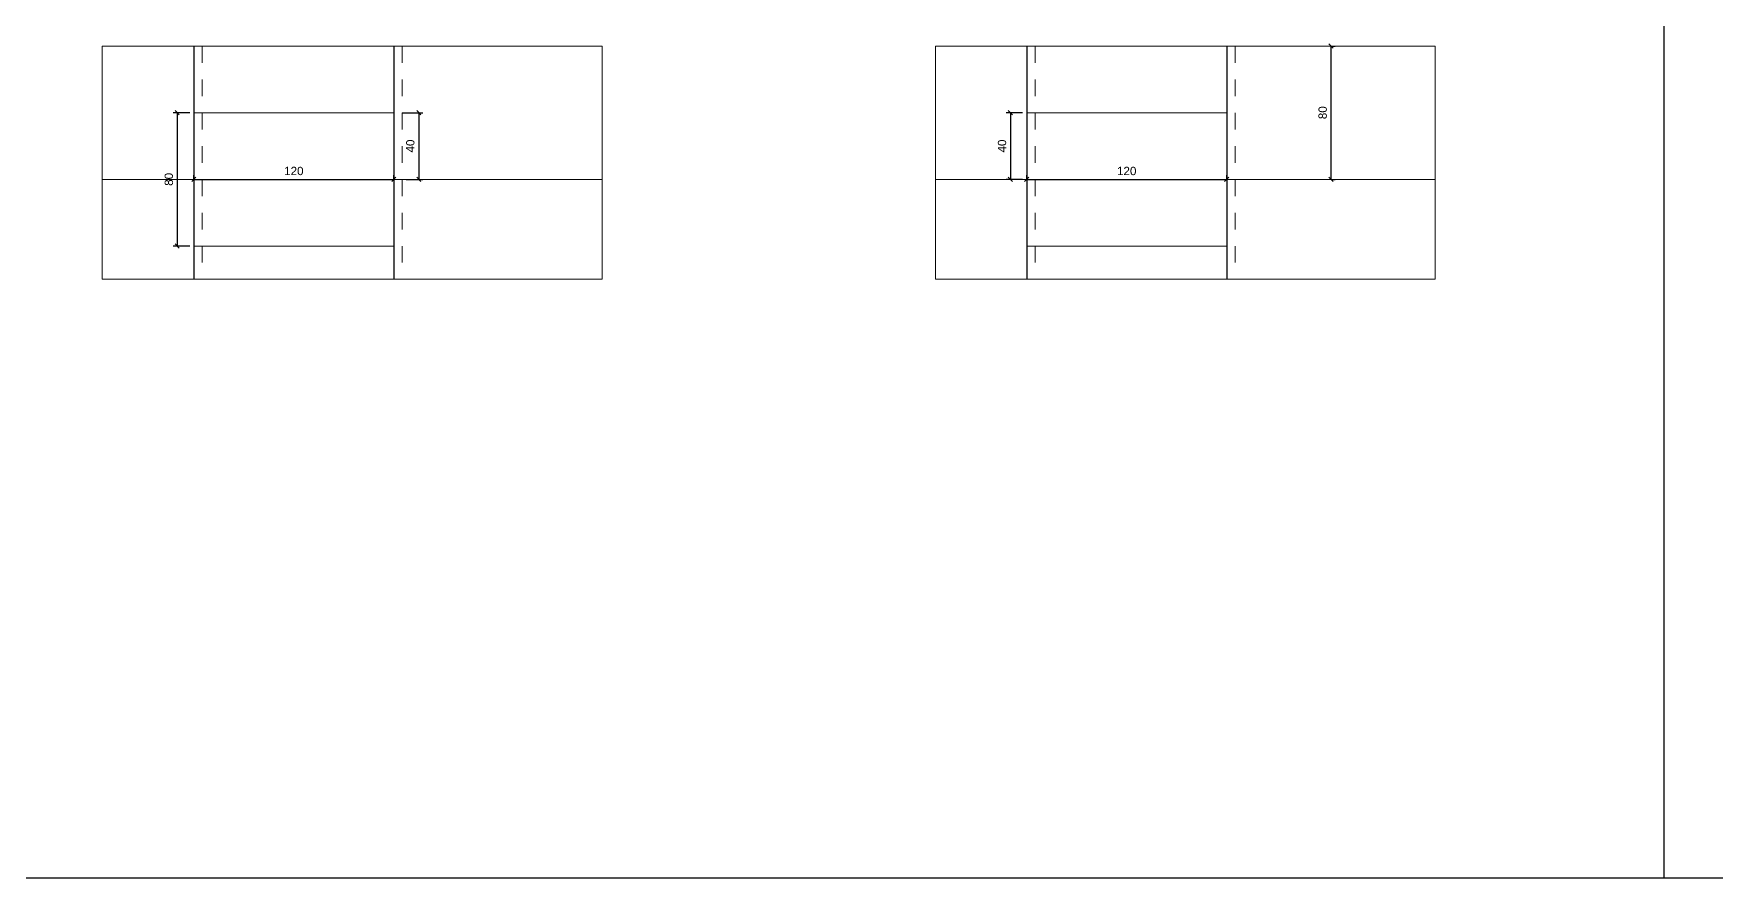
# Model space of a CAD drawing. Header units: metres. Extents: x -325 to 301, y -147 to 149.
# Drawn here: x 241.14 to 251.23, y 123.46 to 128.53 of the extents above; entities that cross this region are included whole.
import ezdxf

# ---------------------------------------------------------------- set-up
doc = ezdxf.new("R2010")
doc.units = ezdxf.units.M
doc.linetypes.add('HIDDEN', pattern=[0.375, 0.25, -0.125])
doc.layers.get('Defpoints').update_dxf_attribs({"lineweight": 13})
doc.layers.add('-aux', color=50, linetype='Continuous', plot=False)
doc.layers.add('0-TX-1_25', color=7, linetype='Continuous', true_color=0x3f4f7f)
doc.layers.add('02-L-Joints-Paviment_07_Natural Stone', color=7, linetype='Continuous', lineweight=5, true_color=0x998833)
doc.layers.add('02-L-Stair-Terraces', color=6, linetype='Continuous')
doc.layers.add('2-L-Projecció', color=252, linetype='Continuous', lineweight=0)
doc.layers.add('2-L-secció', color=1, linetype='Continuous', lineweight=0)
doc.styles.get("Standard").update_dxf_attribs({"font": 'arial.ttf'})
doc.dimstyles.new('ISO-25', dxfattribs={"dimtxt": 0.1, "dimasz": 0.1, "dimexe": 0.1, "dimexo": 0.1, "dimgap": 0.1, "dimtad": 1, "dimdec": 0, "dimlfac": 100, "dimzin": 9, "dimtxsty": 'Standard', "dimblk": 'OBLIQUE', "dimcen": 0.1, "dimadec": 0, "dimazin": 0, "dimtfac": 1, "dimtdec": 0, "dimtmove": 0, "dimatfit": 3, "dimldrblk": 'OBLIQUE', "dimfxl": 1, "dimarcsym": 0})

# ---------------------------------------------------------------- blocks, each defined once
blk = doc.blocks.new('_Oblique')
at = {"color": 0, "lineweight": -2}
blk.add_line((-0.5, -0.5), (0.5, 0.5), dxfattribs=at)
blk = doc.blocks.new('*D823')
at = {"layer": '0-TX-1_25', "color": 0, "lineweight": -2, "transparency": 16777216}
for p, q in [((242.099, 127.652), (242.099, 127.677)), ((243.299, 127.652), (243.299, 127.677)), ((242.099, 127.652), (243.299, 127.652))]:
    blk.add_line(p, q, dxfattribs=at)
at = {"layer": 'Defpoints', "color": 0, "transparency": 16777216}
for p in [(242.099, 127.652), (243.299, 127.652), (243.299, 127.652)]:
    blk.add_point(p, dxfattribs=at)
at = {"layer": '0-TX-1_25', "color": 0, "lineweight": -2, "transparency": 16777216, "xscale": 0.025, "yscale": 0.025, "zscale": 0.025, "rotation": 180}
blk.add_blockref('_Oblique', (242.099, 127.652), dxfattribs=at)
at = {"layer": '0-TX-1_25', "color": 0, "lineweight": -2, "transparency": 16777216, "xscale": 0.025, "yscale": 0.025, "zscale": 0.025}
blk.add_blockref('_Oblique', (243.299, 127.652), dxfattribs=at)
at = {"layer": '0-TX-1_25', "color": 0, "transparency": 16777216, "insert": (242.699, 127.702), "char_height": 0.05, "attachment_point": 5}
blk.add_mtext('120', dxfattribs=at)
blk = doc.blocks.new('*D824')
at = {"layer": '0-TX-1_25', "color": 0, "lineweight": -2, "transparency": 16777216}
for p, q in [((243.349, 128.052), (243.474, 128.052)), ((243.449, 128.052), (243.449, 127.652)), ((243.374, 127.652), (243.474, 127.652))]:
    blk.add_line(p, q, dxfattribs=at)
at = {"layer": 'Defpoints', "color": 0, "transparency": 16777216}
for p in [(243.299, 128.052), (243.349, 127.652), (243.449, 127.652)]:
    blk.add_point(p, dxfattribs=at)
at = {"layer": '0-TX-1_25', "color": 0, "lineweight": -2, "transparency": 16777216, "xscale": 0.025, "yscale": 0.025, "zscale": 0.025}
for p, rotation in [((243.449, 128.052), 90), ((243.449, 127.652), 270)]:
    blk.add_blockref('_Oblique', p, dxfattribs=dict(at, rotation=rotation))
at = {"layer": '0-TX-1_25', "color": 0, "transparency": 16777216, "insert": (243.398, 127.852), "char_height": 0.05, "attachment_point": 5, "rotation": 90}
blk.add_mtext('40', dxfattribs=at)
blk = doc.blocks.new('*D825')
at = {"layer": '0-TX-1_25', "color": 0, "lineweight": -2, "transparency": 16777216}
for p, q in [((242.074, 128.052), (241.974, 128.052)), ((241.999, 128.052), (241.999, 127.252)), ((242.074, 127.252), (241.974, 127.252))]:
    blk.add_line(p, q, dxfattribs=at)
at = {"layer": 'Defpoints', "color": 0, "transparency": 16777216}
for p in [(242.099, 128.052), (241.999, 127.252), (242.099, 127.252)]:
    blk.add_point(p, dxfattribs=at)
at = {"layer": '0-TX-1_25', "color": 0, "lineweight": -2, "transparency": 16777216, "xscale": 0.025, "yscale": 0.025, "zscale": 0.025}
for p, rotation in [((241.999, 128.052), 90), ((241.999, 127.252), 270)]:
    blk.add_blockref('_Oblique', p, dxfattribs=dict(at, rotation=rotation))
at = {"layer": '0-TX-1_25', "color": 0, "transparency": 16777216, "insert": (241.949, 127.652), "char_height": 0.05, "attachment_point": 5, "rotation": 90}
blk.add_mtext('80', dxfattribs=at)
blk = doc.blocks.new('*D859')
at = {"layer": '0-TX-1_25', "color": 0, "lineweight": -2, "transparency": 16777216}
for p, q in [((247.097, 127.652), (247.097, 127.677)), ((248.297, 127.652), (248.297, 127.677)), ((247.097, 127.652), (248.297, 127.652))]:
    blk.add_line(p, q, dxfattribs=at)
at = {"layer": 'Defpoints', "color": 0, "transparency": 16777216}
for p in [(247.097, 127.652), (248.297, 127.652), (248.297, 127.652)]:
    blk.add_point(p, dxfattribs=at)
at = {"layer": '0-TX-1_25', "color": 0, "lineweight": -2, "transparency": 16777216, "xscale": 0.025, "yscale": 0.025, "zscale": 0.025, "rotation": 180}
blk.add_blockref('_Oblique', (247.097, 127.652), dxfattribs=at)
at = {"layer": '0-TX-1_25', "color": 0, "lineweight": -2, "transparency": 16777216, "xscale": 0.025, "yscale": 0.025, "zscale": 0.025}
blk.add_blockref('_Oblique', (248.297, 127.652), dxfattribs=at)
at = {"layer": '0-TX-1_25', "color": 0, "transparency": 16777216, "insert": (247.697, 127.702), "char_height": 0.05, "attachment_point": 5}
blk.add_mtext('120', dxfattribs=at)
blk = doc.blocks.new('*D860')
at = {"layer": '0-TX-1_25', "color": 0, "lineweight": -2, "transparency": 16777216}
for p, q in [((247.072, 128.052), (246.974, 128.052)), ((246.999, 128.052), (246.999, 127.652)), ((247.072, 127.652), (246.974, 127.652))]:
    blk.add_line(p, q, dxfattribs=at)
at = {"layer": 'Defpoints', "color": 0, "transparency": 16777216}
for p in [(247.097, 128.052), (246.999, 127.652), (247.097, 127.652)]:
    blk.add_point(p, dxfattribs=at)
at = {"layer": '0-TX-1_25', "color": 0, "lineweight": -2, "transparency": 16777216, "xscale": 0.025, "yscale": 0.025, "zscale": 0.025}
for p, rotation in [((246.999, 128.052), 90), ((246.999, 127.652), 270)]:
    blk.add_blockref('_Oblique', p, dxfattribs=dict(at, rotation=rotation))
at = {"layer": '0-TX-1_25', "color": 0, "transparency": 16777216, "insert": (246.949, 127.852), "char_height": 0.05, "attachment_point": 5, "rotation": 90}
blk.add_mtext('40', dxfattribs=at)
blk = doc.blocks.new('*D861')
at = {"layer": '0-TX-1_25', "color": 0, "lineweight": -2, "transparency": 16777216}
for p, q in [((248.923, 128.452), (248.948, 128.452)), ((248.923, 127.652), (248.923, 128.452)), ((248.923, 127.652), (248.948, 127.652))]:
    blk.add_line(p, q, dxfattribs=at)
at = {"layer": 'Defpoints', "color": 0, "transparency": 16777216}
for p in [(248.923, 128.452), (248.923, 128.452), (248.923, 127.652)]:
    blk.add_point(p, dxfattribs=at)
at = {"layer": '0-TX-1_25', "color": 0, "lineweight": -2, "transparency": 16777216, "xscale": 0.025, "yscale": 0.025, "zscale": 0.025}
for p, rotation in [((248.923, 128.452), 90), ((248.923, 127.652), 270)]:
    blk.add_blockref('_Oblique', p, dxfattribs=dict(at, rotation=rotation))
at = {"layer": '0-TX-1_25', "color": 0, "transparency": 16777216, "insert": (248.873, 128.052), "char_height": 0.05, "attachment_point": 5, "rotation": 90}
blk.add_mtext('80', dxfattribs=at)

msp = doc.modelspace()

# ---------------------------------------------------------------- linework, layer by layer
at = {"layer": '-aux'}
msp.add_lwpolyline([(160.922, 133.457), (290.922, 133.457), (290.922, 123.457), (160.922, 123.457)], close=True, dxfattribs=at)
msp.add_lwpolyline([(250.922, 123.457), (250.922, 133.457)], dxfattribs=at)
at = {"layer": '02-L-Joints-Paviment_07_Natural Stone'}
for points in [[(242.099, 128.052), (243.299, 128.052)], [(247.097, 128.052), (248.297, 128.052)], [(241.549, 127.652), (242.149, 127.652)], [(243.299, 127.652), (244.549, 127.652)], [(246.549, 127.652), (247.097, 127.652)], [(248.297, 127.652), (249.549, 127.652)], [(242.099, 127.252), (243.299, 127.252)], [(247.097, 127.252), (248.297, 127.252)]]:
    msp.add_lwpolyline(points, dxfattribs=at)
at = {"layer": '02-L-Stair-Terraces'}
for points in [[(242.099, 128.452), (242.099, 127.052)], [(243.299, 128.452), (243.299, 127.052)], [(247.097, 128.452), (247.097, 127.052)], [(248.297, 128.452), (248.297, 127.052)]]:
    msp.add_lwpolyline(points, dxfattribs=at)
at = {"layer": '2-L-Projecció', "linetype": 'HIDDEN', "ltscale": 0.25}
for points in [[(242.149, 128.452), (242.149, 127.052)], [(243.349, 128.452), (243.349, 127.052)], [(247.147, 128.452), (247.147, 127.052)], [(248.347, 128.452), (248.347, 127.052)]]:
    msp.add_lwpolyline(points, dxfattribs=at)
at = {"layer": '2-L-secció'}
for points in [[(241.549, 128.452), (244.549, 128.452), (244.549, 127.052), (241.549, 127.052)], [(246.549, 128.452), (249.549, 128.452), (249.549, 127.052), (246.549, 127.052)]]:
    msp.add_lwpolyline(points, close=True, dxfattribs=at)

# ---------------------------------------------------------------- dimensions: what is measured, and where the dimension line sits
at = {"layer": '0-TX-1_25'}
for base, p1, p2, picture, middle in [((248.923, 128.452), (248.923, 127.652), (248.923, 128.452), '*D861', (248.873, 128.052)), ((241.999, 127.252), (242.099, 128.052), (242.099, 127.252), '*D825', (241.949, 127.652)), ((243.449, 127.652), (243.299, 128.052), (243.349, 127.652), '*D824', (243.398, 127.852)), ((246.999, 127.652), (247.097, 128.052), (247.097, 127.652), '*D860', (246.949, 127.852))]:
    dim = msp.add_linear_dim(base=base, p1=p1, p2=p2, angle=90, dimstyle='ISO-25', override={"dimtxt": 0.05, "dimasz": 0.025, "dimexe": 0.025, "dimexo": 0.025, "dimgap": 0.025, "dimblk1": 'Oblique', "dimblk2": 'Oblique', "dimsah": 1, "dimfxl": 0.1, "dimfxlon": 1, "dimarcsym": 1}, dxfattribs=at)
    dim.commit()
    dim.dimension.update_dxf_attribs({"geometry": picture, "text_midpoint": middle})
for base, p1, p2, picture, middle in [((243.299, 127.652), (242.099, 127.652), (243.299, 127.652), '*D823', (242.699, 127.702)), ((248.297, 127.652), (247.097, 127.652), (248.297, 127.652), '*D859', (247.697, 127.702))]:
    dim = msp.add_linear_dim(base=base, p1=p1, p2=p2, dimstyle='ISO-25', override={"dimtxt": 0.05, "dimasz": 0.025, "dimexe": 0.025, "dimexo": 0.025, "dimgap": 0.025, "dimblk1": 'Oblique', "dimblk2": 'Oblique', "dimsah": 1, "dimfxl": 0.1, "dimfxlon": 1, "dimarcsym": 1}, dxfattribs=at)
    dim.commit()
    dim.dimension.update_dxf_attribs({"geometry": picture, "text_midpoint": middle})

doc.saveas('drawing.dxf')
